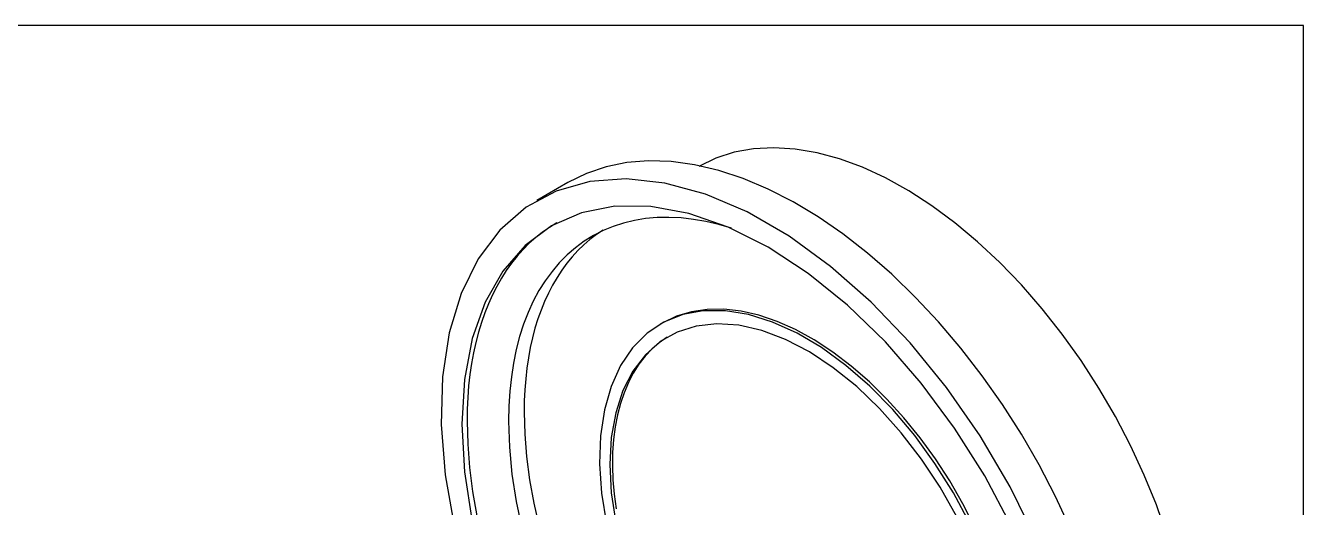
# Model space of a CAD drawing. Header units: centimetres. Extents: x 394264 to 551709, y 50011 to 59011.
# Drawn here: x 525015.6 to 525124.4, y 54468 to 54509 of the extents above; entities that cross this region are included whole.
import ezdxf

# ---------------------------------------------------------------- set-up
doc = ezdxf.new("R2010")
doc.units = ezdxf.units.CM
doc.layers.add('-M-YNGN-ZON3', color=6, linetype='SP', lineweight=30)
doc.layers.add('0-KRCN-YNG-CIHAZ', color=4, linetype='Continuous', lineweight=30)
doc.styles.add('CIZGI', font='tahoma.ttf', dxfattribs={"width": 0.8, "oblique": 20})
doc.linetypes.add('SP', pattern='A,2,-0.1,["SP",CIZGI,S=0.14,R=0.2,X=0,Y=-0.07],-0.255', length=2.355)

# ---------------------------------------------------------------- blocks, each defined once
blk = doc.blocks.new('A$C66BCA59E')
at = {"layer": '0-KRCN-YNG-CIHAZ', "color": 31, "linetype": 'Continuous', "lineweight": -3, "extrusion": (0, 0.816497, 0.57735)}
for p, q in [((389.92, -337.64, 2212.44), (387.27, -339.17, 2212.44)), ((397.99, -349.58, 2212.44), (397.78, -349.7, 2212.44))]:
    blk.add_line(p, q, dxfattribs=at)
at = {"layer": '0-KRCN-YNG-CIHAZ', "color": 31, "linetype": 'Continuous', "lineweight": -3, "elevation": 2657.38}
blk.add_lwpolyline([(452.53, -508.7), (452.53, -324.28), (207.53, -324.28), (207.53, -451.97), (404.64, -565.77), (452.53, -508.7)], close=True, dxfattribs=at)
at = {"layer": '0-KRCN-YNG-CIHAZ', "color": 31, "linetype": 'Continuous', "lineweight": -3, "elevation": 2212.44}
for points in [[(440.92, -367.65), (440.03, -365.09), (438.99, -362.55), (437.82, -360.03), (436.53, -357.56), (435.12, -355.14), (433.61, -352.8), (432, -350.54), (430.3, -348.39), (428.53, -346.35), (426.69, -344.44), (424.8, -342.68), (422.87, -341.07), (420.91, -339.62), (418.93, -338.34), (416.96, -337.25), (414.99, -336.34), (413.04, -335.63), (411.13, -335.11), (409.27, -334.8), (407.46, -334.68), (405.72, -334.78), (404.07, -335.07), (402.51, -335.57), (401.05, -336.27)], [(432.69, -367.07), (431.43, -364.36), (430.04, -361.69), (428.53, -359.07), (426.91, -356.53), (425.19, -354.09), (423.38, -351.74), (421.48, -349.51), (419.52, -347.42), (417.5, -345.46), (415.43, -343.66), (413.33, -342.02), (411.21, -340.56), (409.08, -339.29), (406.95, -338.2), (404.83, -337.31), (402.75, -336.62), (400.7, -336.13), (398.71, -335.86), (396.78, -335.8), (394.93, -335.94), (393.16, -336.3), (391.49, -336.87), (389.92, -337.64)], [(429.79, -368.06), (427.57, -363.55), (425.01, -359.21), (422.15, -355.09), (419.04, -351.28), (415.73, -347.82), (412.28, -344.78), (408.74, -342.21), (405.17, -340.15), (401.64, -338.64), (398.18, -337.69), (394.88, -337.33), (391.77, -337.55), (388.91, -338.37), (386.35, -339.75), (384.12, -341.69), (382.27, -344.15), (380.83, -347.08), (379.81, -350.44), (379.24, -354.18), (379.13, -358.23), (379.47, -362.53), (380.27, -367.01)], [(427.65, -366.88), (425.4, -362.62), (422.83, -358.55), (420, -354.72), (416.94, -351.21), (413.71, -348.08), (410.36, -345.38), (406.96, -343.16), (403.56, -341.45), (400.21, -340.29), (396.98, -339.69), (393.92, -339.67), (391.08, -340.22), (388.52, -341.33), (386.27, -343), (384.38, -345.18), (382.87, -347.84), (381.77, -350.93), (381.11, -354.41), (380.88, -358.21), (381.11, -362.27), (381.77, -366.52)], [(388.96, -341.08), (388.34, -341.46), (387.75, -341.88), (387.17, -342.33), (386.62, -342.82), (386.1, -343.35), (385.6, -343.91), (385.12, -344.51), (384.67, -345.13), (384.25, -345.79), (383.85, -346.49), (383.48, -347.21), (383.14, -347.96), (382.83, -348.74), (382.55, -349.56), (382.29, -350.39), (382.07, -351.26), (381.87, -352.15), (381.7, -353.06), (381.57, -354), (381.46, -354.96), (381.39, -355.94), (381.34, -356.94), (381.33, -357.96)], [(403.85, -341.53), (402.75, -341.22), (401.66, -340.96), (400.6, -340.78), (399.55, -340.66), (398.52, -340.61), (397.51, -340.63), (396.53, -340.72), (395.58, -340.88), (394.66, -341.1), (393.77, -341.39), (392.91, -341.74), (392.08, -342.16), (391.3, -342.65), (390.55, -343.2), (389.84, -343.81), (389.18, -344.48), (388.56, -345.22), (387.98, -346.01), (387.45, -346.85), (386.96, -347.75), (386.53, -348.71), (386.14, -349.71), (385.8, -350.76), (385.52, -351.86), (385.28, -353.01), (385.1, -354.19), (384.97, -355.41), (384.89, -356.67), (384.86, -357.96)], [(392.91, -341.7), (392.34, -342.08), (391.79, -342.5), (391.27, -342.96), (390.76, -343.44), (390.28, -343.97), (389.83, -344.52), (389.4, -345.11), (388.99, -345.73), (388.61, -346.37), (388.26, -347.05), (387.93, -347.76), (387.63, -348.5), (387.36, -349.26), (387.11, -350.05), (386.9, -350.86), (386.71, -351.7), (386.55, -352.57), (386.42, -353.45), (386.32, -354.36), (386.25, -355.28), (386.2, -356.23), (386.19, -357.19)], [(424.14, -366.67), (422.74, -364.06), (421.16, -361.55), (419.44, -359.17), (417.58, -356.97), (415.63, -354.98), (413.59, -353.21), (411.51, -351.7), (409.42, -350.46), (407.33, -349.52), (405.29, -348.89), (403.32, -348.57), (401.44, -348.57), (399.69, -348.89), (398.09, -349.53), (396.66, -350.48), (395.42, -351.71), (394.39, -353.23), (393.59, -355), (393.02, -357), (392.69, -359.2), (392.61, -361.58), (392.78, -364.09), (393.19, -366.7)], [(424.56, -366.98), (423.54, -364.99), (422.42, -363.05), (421.2, -361.17), (419.9, -359.37), (418.52, -357.67), (417.08, -356.08), (415.58, -354.61), (414.04, -353.28), (412.47, -352.09), (410.89, -351.05), (409.3, -350.17), (407.73, -349.47), (406.17, -348.94), (404.66, -348.59), (403.18, -348.42), (401.77, -348.44), (400.43, -348.64), (399.16, -349.02), (397.99, -349.58)], [(423.04, -366.1), (421.62, -363.58), (420.03, -361.19), (418.3, -358.94), (416.45, -356.87), (414.51, -355.02), (412.5, -353.41), (410.47, -352.07), (408.43, -351.01), (406.42, -350.25), (404.46, -349.8), (402.6, -349.67), (400.84, -349.86), (399.23, -350.37), (397.77, -351.19), (396.51, -352.3), (395.44, -353.7), (394.6, -355.36), (393.99, -357.25), (393.61, -359.36), (393.49, -361.64), (393.61, -364.06), (393.98, -366.59)], [(398.36, -350.81), (397.69, -351.29), (397.07, -351.83), (396.49, -352.44), (395.96, -353.12), (395.48, -353.86), (395.06, -354.67), (394.69, -355.54), (394.38, -356.46), (394.13, -357.43), (393.93, -358.45), (393.8, -359.52), (393.72, -360.63), (393.7, -361.78), (393.74, -362.96), (393.85, -364.17), (394.01, -365.41)], [(386.19, -357.19), (386.24, -359.06), (386.4, -360.98), (386.65, -362.94), (387.02, -364.94), (387.48, -366.96)], [(381.33, -357.96), (381.38, -359.91), (381.54, -361.9), (381.8, -363.95), (382.17, -366.03)], [(384.86, -357.96), (384.93, -360.18), (385.15, -362.47), (385.52, -364.81), (386.02, -367.2)]]:
    blk.add_lwpolyline(points, dxfattribs=at)

msp = doc.modelspace()

# ---------------------------------------------------------------- block references
at = {"layer": '-M-YNGN-ZON3'}
msp.add_blockref('A$C66BCA59E', (524671.91, 54833.28, -2010.95), dxfattribs=at)

doc.saveas('drawing.dxf')
